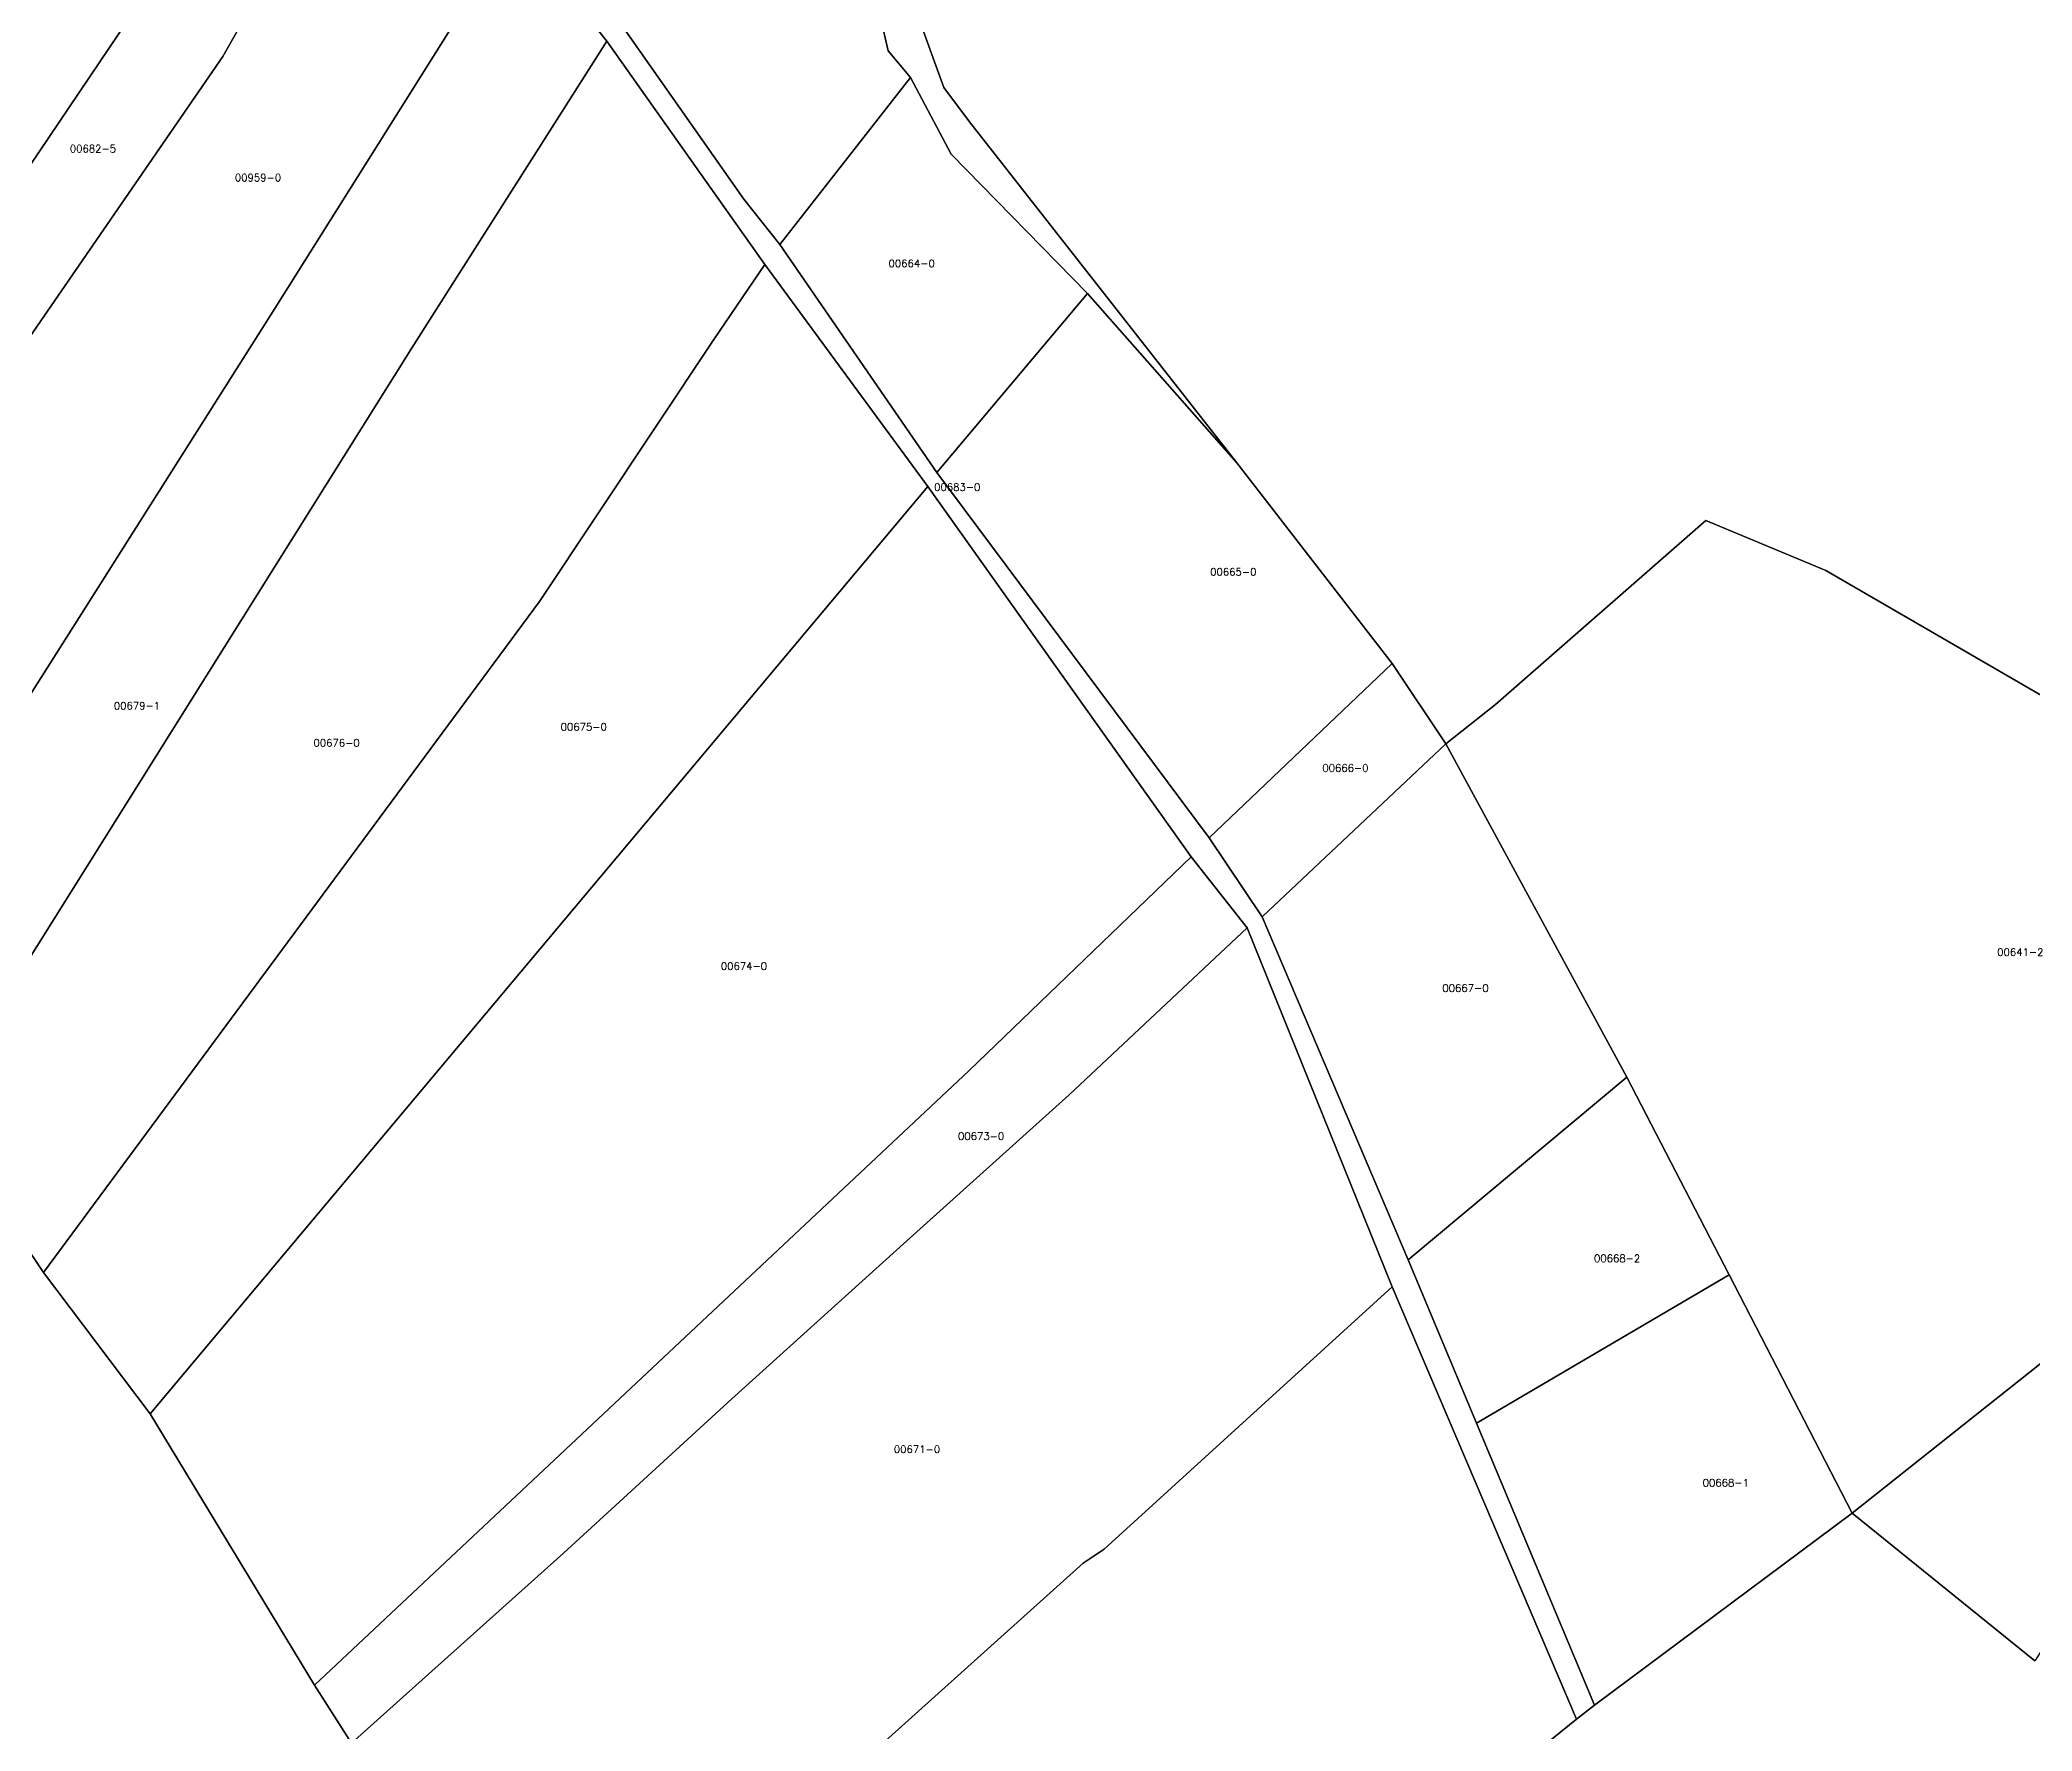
# Model space of a CAD drawing. Header units: metres. Extents: x 7423707 to 7427500, y 4706661 to 4708784.
# Drawn here: x 7425068.4 to 7425337.8, y 4707945.4 to 4708174.2 of the extents above; entities that cross this region are included whole.
import ezdxf

# ---------------------------------------------------------------- set-up
doc = ezdxf.new("R2010")
doc.units = ezdxf.units.M
doc.layers.add('Numrat_Parcelave', color=7, linetype='Continuous')
doc.layers.add('Parcelat_kadastrale2021', color=7, linetype='Continuous')
doc.styles.get("Standard").update_dxf_attribs({"font": 'simplex.shx'})

msp = doc.modelspace()

# ---------------------------------------------------------------- linework, layer by layer
at = {"layer": 'Parcelat_kadastrale2021'}
for points in [[(7425106.93, 4708254.59), (7425125.19, 4708251.75), (7425099.15, 4708204.91), (7425044.07, 4708123.21), (7425029.71, 4708135.33), (7425035.09, 4708143.86), (7425047.82, 4708160.47), (7425075.05, 4708200.87), (7425098.25, 4708242.02)], [(7425137.08, 4708248.91), (7425136.63, 4708248.18), (7425112.68, 4708206.56), (7425093.12, 4708171.98), (7425053.22, 4708114.06), (7425050.76, 4708115.76), (7425042.79, 4708121.42), (7425044.07, 4708123.21), (7425099.15, 4708204.91), (7425125.19, 4708251.75)], [(7425134.44, 4708198.58), (7425133.81, 4708191.46), (7425100.16, 4708137.86), (7425065.42, 4708083.05), (7425054.42, 4708089.96), (7425044.3, 4708096.21), (7425042.05, 4708097.82), (7425053.22, 4708114.06), (7425093.12, 4708171.98), (7425112.68, 4708206.56), (7425136.63, 4708248.18), (7425137.08, 4708248.91), (7425135.69, 4708224.08)], [(7425146.66, 4708176.73), (7425176.57, 4708226.8), (7425184.55, 4708223.84), (7425180.36, 4708193.39), (7425180.2, 4708185.29), (7425183.1, 4708172.72), (7425186.1, 4708169.13), (7425168.45, 4708146.54), (7425163.58, 4708152.68)], [(7425210.04, 4708139.9), (7425191.6, 4708158.76), (7425186.1, 4708169.13), (7425183.1, 4708172.72), (7425180.2, 4708185.29), (7425180.36, 4708193.39), (7425184.55, 4708223.84), (7425192.88, 4708225.48), (7425183.68, 4708186.93), (7425190.63, 4708167.77), (7425194.12, 4708163.12), (7425230.25, 4708117)], [(7425145.03, 4708174.02), (7425118.64, 4708132.47), (7425054.07, 4708029.48), (7425042.7, 4708009.99), (7425031.47, 4707991.44), (7425033.27, 4708013.76), (7425039.37, 4708042.26), (7425053.73, 4708064.05), (7425056.85, 4708069.14), (7425065.42, 4708083.05), (7425100.16, 4708137.86), (7425133.81, 4708191.46), (7425134.36, 4708187.39)], [(7425166.42, 4708143.84), (7425159.52, 4708133.69), (7425135.96, 4708098.23), (7425068.88, 4708007.45), (7425054.43, 4708028.93), (7425054.07, 4708029.48), (7425118.64, 4708132.47), (7425145.03, 4708174.02)], [(7425168.45, 4708146.54), (7425186.1, 4708169.13), (7425191.6, 4708158.76), (7425210.04, 4708139.9), (7425189.7, 4708115.68)], [(7425188.48, 4708113.79), (7425083.31, 4707988.33), (7425068.88, 4708007.45), (7425135.96, 4708098.23), (7425159.52, 4708133.69), (7425166.42, 4708143.84)], [(7425189.7, 4708115.68), (7425210.04, 4708139.9), (7425230.25, 4708117), (7425251.28, 4708089.85), (7425226.51, 4708066.28)], [(7425224.07, 4708063.71), (7425194.03, 4708034.75), (7425105.5, 4707951.65), (7425083.31, 4707988.33), (7425188.48, 4708113.79)], [(7425282.99, 4708033.89), (7425258.54, 4708078.97), (7425265.23, 4708084.28), (7425293.66, 4708109.19), (7425309.9, 4708102.43), (7425369.66, 4708067.78), (7425397.06, 4708045.61), (7425392.01, 4708039.8), (7425369.94, 4708021.04), (7425352.63, 4708006.02), (7425313.46, 4707974.93), (7425296.82, 4708007.14)], [(7425226.51, 4708066.28), (7425251.28, 4708089.85), (7425258.54, 4708078.97), (7425233.68, 4708055.59)], [(7425233.68, 4708055.59), (7425258.54, 4708078.97), (7425282.99, 4708033.89), (7425253.44, 4708009.17)], [(7425231.65, 4708054.1), (7425207.56, 4708031.5), (7425185.63, 4708011.74), (7425161.95, 4707990.36), (7425139.21, 4707969.51), (7425110.51, 4707943.8), (7425105.5, 4707951.65), (7425194.03, 4708034.75), (7425224.07, 4708063.71)], [(7425231.65, 4708054.1), (7425251.28, 4708005.51), (7425212.3, 4707970.05), (7425209.45, 4707968.16), (7425174.26, 4707936.49), (7425161.27, 4707924.31), (7425135.96, 4707900.89), (7425123.91, 4707922.55), (7425110.51, 4707943.8), (7425139.21, 4707969.51), (7425161.95, 4707990.36), (7425185.63, 4708011.74), (7425207.56, 4708031.5)], [(7425399.57, 4708048.5), (7425416.33, 4708035.22), (7425407.85, 4708028.62), (7425382.55, 4708009.52), (7425354.9, 4707980.48), (7425338.17, 4707954.92), (7425313.46, 4707974.93), (7425352.63, 4708006.02), (7425369.94, 4708021.04), (7425392.01, 4708039.8), (7425397.06, 4708045.61)], [(7425253.44, 4708009.17), (7425282.99, 4708033.89), (7425296.82, 4708007.14), (7425262.68, 4707987.07)], [(7425105.5, 4707951.65), (7425110.51, 4707943.8), (7425105.87, 4707939.45), (7425102.32, 4707932.94), (7425099.38, 4707917.16), (7425101.21, 4707901.77), (7425104.76, 4707886.98), (7425111.12, 4707873.2), (7425117.79, 4707858.55), (7425078.84, 4707919.44), (7425065.3, 4707939.47), (7425050.15, 4707961.94), (7425046.11, 4707968.29), (7425047.81, 4707995.54), (7425050.14, 4708012.02), (7425054.43, 4708028.93), (7425068.88, 4708007.45), (7425083.31, 4707988.33)], [(7425135.96, 4707900.89), (7425161.27, 4707924.31), (7425174.26, 4707936.49), (7425209.45, 4707968.16), (7425212.3, 4707970.05), (7425251.28, 4708005.51), (7425276.18, 4707947.04), (7425246.94, 4707923.36), (7425168.71, 4707862.46), (7425159.64, 4707856.09), (7425148, 4707878.16)], [(7425296.82, 4708007.14), (7425313.46, 4707974.93), (7425278.62, 4707948.94), (7425262.68, 4707987.07)]]:
    msp.add_lwpolyline(points, close=True, dxfattribs=at)
for points in [[(7425146.66, 4708176.73), (7425163.58, 4708152.68), (7425168.45, 4708146.54), (7425189.7, 4708115.68), (7425226.51, 4708066.28), (7425233.68, 4708055.59), (7425253.44, 4708009.17), (7425262.68, 4707987.07), (7425278.62, 4707948.94), (7425276.18, 4707947.04), (7425251.28, 4708005.51), (7425231.65, 4708054.1), (7425224.07, 4708063.71), (7425188.48, 4708113.79), (7425166.42, 4708143.84), (7425145.03, 4708174.02), (7425134.36, 4708187.39)], [(7425465.18, 4708183.83), (7425479.27, 4708166.21), (7425498.75, 4708148.49), (7425504.14, 4708143.21), (7425474.81, 4708114.19), (7425436.57, 4708082.59), (7425399.57, 4708048.5), (7425397.06, 4708045.61), (7425369.66, 4708067.78), (7425309.9, 4708102.43), (7425293.66, 4708109.19), (7425265.23, 4708084.28), (7425258.54, 4708078.97), (7425251.28, 4708089.85), (7425230.25, 4708117), (7425194.12, 4708163.12), (7425190.63, 4708167.77), (7425183.68, 4708186.93)], [(7425357.94, 4707766.52), (7425334.95, 4707742.24), (7425303.61, 4707712.57), (7425284.01, 4707722.71), (7425290.29, 4707729.26), (7425318.26, 4707765.12), (7425308.96, 4707777.42), (7425273.78, 4707747.68), (7425255.94, 4707766.8), (7425224.47, 4707801.97), (7425201.61, 4707827.12), (7425200.14, 4707829.27), (7425187.22, 4707842.95), (7425168.71, 4707862.46), (7425246.94, 4707923.36), (7425276.18, 4707947.04), (7425278.62, 4707948.94), (7425313.46, 4707974.93), (7425338.17, 4707954.92)]]:
    msp.add_lwpolyline(points, dxfattribs=at)

# ---------------------------------------------------------------- texts
at = {"layer": 'Numrat_Parcelave'}
for s, p in [('00682-5', (7425072.42, 4708158.99)), ('00959-0', (7425094.75, 4708155.07)), ('00664-0', (7425183.15, 4708143.47)), ('00683-0', (7425189.31, 4708113.21)), ('00665-0', (7425226.65, 4708101.74)), ('00679-1', (7425078.37, 4708083.63)), ('00675-0', (7425138.8, 4708080.77)), ('00676-0', (7425105.37, 4708078.6)), ('00666-0', (7425241.81, 4708075.21)), ('00641-2', (7425333.09, 4708050.31)), ('00674-0', (7425160.46, 4708048.42)), ('00667-0', (7425258.05, 4708045.44)), ('00673-0', (7425192.54, 4708025.41)), ('00668-2', (7425278.55, 4708008.88)), ('00671-0', (7425183.87, 4707983.05)), ('00668-1', (7425293.25, 4707978.52))]:
    msp.add_text(s, height=1, dxfattribs=at).set_placement(p)

doc.saveas('drawing.dxf')
